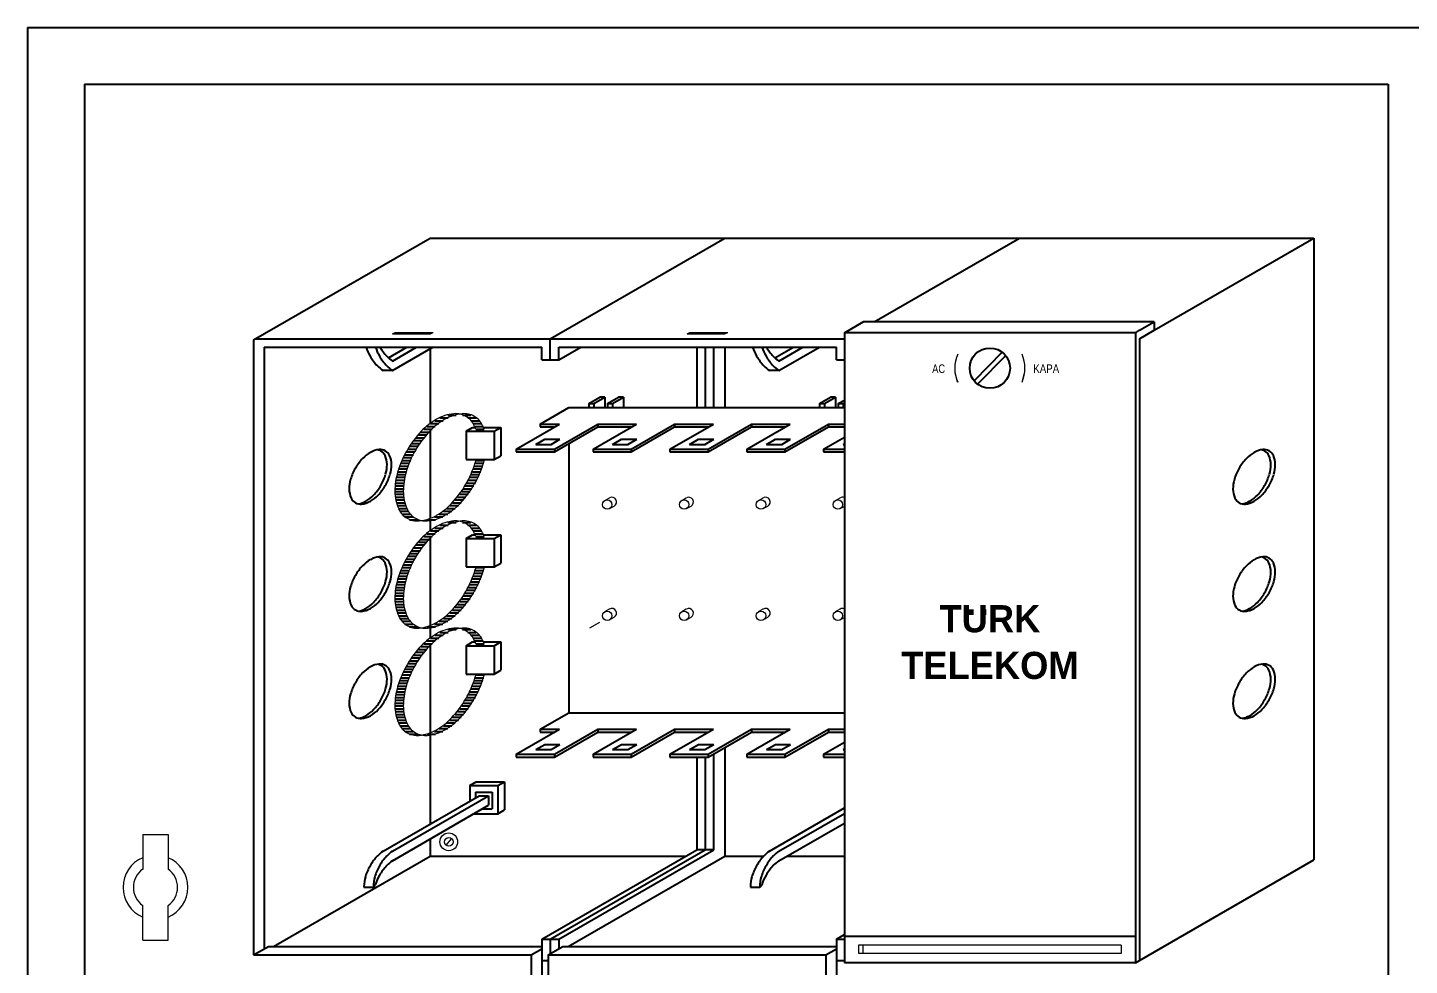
# Model space of a CAD drawing. Header units: millimetres. Extents: x -1335 to 33749, y 2338 to 5277.
# Drawn here: x 30477.8 to 30666.5, y 4794.1 to 4922.2 of the extents above; entities that cross this region are included whole.
import ezdxf
from ezdxf.enums import TextEntityAlignment as Align

# ---------------------------------------------------------------- set-up
doc = ezdxf.new("R2010")
doc.units = ezdxf.units.MM
doc.layers.add('02', color=1, linetype='Continuous', lineweight=20)
doc.layers.add('03', color=141, linetype='Continuous')
doc.layers.add('04', color=11, linetype='Continuous')
doc.styles.add('B', font='BOLD.shx')
doc.styles.add('E', font='comic.ttf', dxfattribs={"width": 0.85})
doc.styles.add('T', font='arial.ttf')

msp = doc.modelspace()

# ---------------------------------------------------------------- linework, layer by layer
at = {"color": 0}
for p, q in [((30534.09, 4868.86), (30535.24, 4868.86)), ((30535.18, 4869.24), (30536.33, 4869.24)), ((30537.19, 4869.24), (30538.34, 4869.24)), ((30537.92, 4868.86), (30539.07, 4868.86)), ((30531.51, 4866.93), (30532.66, 4866.93)), ((30531.89, 4867.31), (30533.04, 4867.31)), ((30532.32, 4867.7), (30533.47, 4867.7)), ((30532.81, 4868.09), (30533.96, 4868.09)), ((30533.39, 4868.47), (30534.53, 4868.47)), ((30538.35, 4868.47), (30539.5, 4868.47)), ((30538.64, 4868.09), (30539.78, 4868.09)), ((30538.84, 4867.7), (30539.98, 4867.7)), ((30538.99, 4867.31), (30540.14, 4867.31)), ((30530, 4865), (30531.15, 4865)), ((30530.26, 4865.38), (30531.41, 4865.38)), ((30530.54, 4865.77), (30531.69, 4865.77)), ((30530.84, 4866.15), (30531.99, 4866.15)), ((30531.16, 4866.54), (30532.31, 4866.54)), ((30528.96, 4863.06), (30530.11, 4863.06)), ((30529.13, 4863.45), (30530.28, 4863.45)), ((30529.33, 4863.84), (30530.48, 4863.84)), ((30529.54, 4864.22), (30530.68, 4864.22)), ((30529.76, 4864.61), (30530.91, 4864.61)), ((30539.04, 4863.06), (30540.19, 4863.06)), ((30528.27, 4861.13), (30529.42, 4861.13)), ((30528.38, 4861.52), (30529.53, 4861.52)), ((30528.51, 4861.91), (30529.65, 4861.91)), ((30528.64, 4862.29), (30529.79, 4862.29)), ((30528.79, 4862.68), (30529.94, 4862.68)), ((30538.36, 4861.13), (30539.51, 4861.13)), ((30538.53, 4861.52), (30539.67, 4861.52)), ((30538.67, 4861.91), (30539.82, 4861.91)), ((30538.81, 4862.29), (30539.96, 4862.29)), ((30538.93, 4862.68), (30540.08, 4862.68)), ((30528, 4859.59), (30529.15, 4859.59)), ((30528.04, 4859.97), (30529.19, 4859.97)), ((30528.1, 4860.36), (30529.25, 4860.36)), ((30528.18, 4860.75), (30529.32, 4860.75)), ((30537.57, 4859.59), (30538.72, 4859.59)), ((30537.79, 4859.97), (30538.94, 4859.97)), ((30538, 4860.36), (30539.15, 4860.36)), ((30538.19, 4860.75), (30539.34, 4860.75)), ((30527.96, 4858.82), (30529.11, 4858.82)), ((30527.97, 4859.2), (30529.12, 4859.2)), ((30527.98, 4858.43), (30529.12, 4858.43)), ((30528.01, 4858.04), (30529.16, 4858.04)), ((30528.07, 4857.66), (30529.22, 4857.66)), ((30536.19, 4857.66), (30537.33, 4857.66)), ((30536.5, 4858.04), (30537.65, 4858.04)), ((30536.8, 4858.43), (30537.95, 4858.43)), ((30537.08, 4858.82), (30538.23, 4858.82)), ((30537.33, 4859.2), (30538.48, 4859.2)), ((30528.16, 4857.27), (30529.31, 4857.27)), ((30528.28, 4856.88), (30529.43, 4856.88)), ((30528.43, 4856.5), (30529.58, 4856.5)), ((30528.62, 4856.11), (30529.77, 4856.11)), ((30528.89, 4855.73), (30530.04, 4855.73)), ((30534.01, 4855.73), (30535.16, 4855.73)), ((30534.57, 4856.11), (30535.71, 4856.11)), ((30535.05, 4856.5), (30536.19, 4856.5)), ((30535.47, 4856.88), (30536.62, 4856.88)), ((30535.84, 4857.27), (30536.99, 4857.27)), ((30529.29, 4855.34), (30530.44, 4855.34)), ((30529.94, 4854.95), (30531.09, 4854.95)), ((30532.35, 4854.95), (30533.5, 4854.95)), ((30533.34, 4855.34), (30534.49, 4855.34)), ((30533.39, 4853.82), (30534.53, 4853.82)), ((30534.09, 4854.21), (30535.24, 4854.21)), ((30535.18, 4854.6), (30536.33, 4854.6)), ((30537.19, 4854.6), (30538.34, 4854.6)), ((30537.92, 4854.21), (30539.07, 4854.21)), ((30538.35, 4853.82), (30539.5, 4853.82)), ((30531.16, 4851.89), (30532.31, 4851.89)), ((30531.51, 4852.28), (30532.66, 4852.28)), ((30531.89, 4852.67), (30533.04, 4852.67)), ((30532.32, 4853.05), (30533.47, 4853.05)), ((30532.81, 4853.44), (30533.96, 4853.44)), ((30538.64, 4853.44), (30539.78, 4853.44)), ((30538.84, 4853.05), (30539.98, 4853.05)), ((30538.99, 4852.67), (30540.14, 4852.67)), ((30529.76, 4849.96), (30530.91, 4849.96)), ((30530, 4850.35), (30531.15, 4850.35)), ((30530.26, 4850.73), (30531.41, 4850.73)), ((30530.54, 4851.12), (30531.69, 4851.12)), ((30530.84, 4851.51), (30531.99, 4851.51)), ((30528.79, 4848.03), (30529.94, 4848.03)), ((30528.96, 4848.42), (30530.11, 4848.42)), ((30529.13, 4848.8), (30530.28, 4848.8)), ((30529.33, 4849.19), (30530.48, 4849.19)), ((30529.54, 4849.58), (30530.68, 4849.58)), ((30538.93, 4848.03), (30540.08, 4848.03)), ((30539.04, 4848.42), (30540.19, 4848.42)), ((30528.18, 4846.1), (30529.32, 4846.1)), ((30528.27, 4846.49), (30529.42, 4846.49)), ((30528.38, 4846.87), (30529.53, 4846.87)), ((30528.51, 4847.26), (30529.65, 4847.26)), ((30528.64, 4847.64), (30529.79, 4847.64)), ((30538.19, 4846.1), (30539.34, 4846.1)), ((30538.36, 4846.49), (30539.51, 4846.49)), ((30538.53, 4846.87), (30539.67, 4846.87)), ((30538.67, 4847.26), (30539.82, 4847.26)), ((30538.81, 4847.64), (30539.96, 4847.64)), ((30527.96, 4844.17), (30529.11, 4844.17)), ((30527.97, 4844.55), (30529.12, 4844.55)), ((30528, 4844.94), (30529.15, 4844.94)), ((30528.04, 4845.33), (30529.19, 4845.33)), ((30528.1, 4845.71), (30529.25, 4845.71)), ((30537.08, 4844.17), (30538.23, 4844.17)), ((30537.33, 4844.55), (30538.48, 4844.55)), ((30537.57, 4844.94), (30538.72, 4844.94)), ((30537.79, 4845.33), (30538.94, 4845.33)), ((30538, 4845.71), (30539.15, 4845.71)), ((30527.98, 4843.78), (30529.12, 4843.78)), ((30528.01, 4843.4), (30529.16, 4843.4)), ((30528.07, 4843.01), (30529.22, 4843.01)), ((30528.16, 4842.62), (30529.31, 4842.62)), ((30528.28, 4842.24), (30529.43, 4842.24)), ((30535.47, 4842.24), (30536.62, 4842.24)), ((30535.84, 4842.62), (30536.99, 4842.62)), ((30536.19, 4843.01), (30537.33, 4843.01)), ((30536.5, 4843.4), (30537.65, 4843.4)), ((30536.8, 4843.78), (30537.95, 4843.78)), ((30528.43, 4841.85), (30529.58, 4841.85)), ((30528.62, 4841.46), (30529.77, 4841.46)), ((30528.89, 4841.08), (30530.04, 4841.08)), ((30529.29, 4840.69), (30530.44, 4840.69)), ((30533.34, 4840.69), (30534.49, 4840.69)), ((30534.01, 4841.08), (30535.16, 4841.08)), ((30534.57, 4841.46), (30535.71, 4841.46)), ((30535.05, 4841.85), (30536.19, 4841.85)), ((30529.94, 4840.31), (30531.09, 4840.31)), ((30532.35, 4840.31), (30533.5, 4840.31)), ((30532.81, 4838.79), (30533.96, 4838.79)), ((30533.39, 4839.18), (30534.53, 4839.18)), ((30534.09, 4839.56), (30535.24, 4839.56)), ((30535.18, 4839.95), (30536.33, 4839.95)), ((30537.19, 4839.95), (30538.34, 4839.95)), ((30537.92, 4839.56), (30539.07, 4839.56)), ((30538.35, 4839.18), (30539.5, 4839.18)), ((30538.64, 4838.79), (30539.78, 4838.79)), ((30530.84, 4836.86), (30531.99, 4836.86)), ((30531.16, 4837.25), (30532.31, 4837.25)), ((30531.51, 4837.63), (30532.66, 4837.63)), ((30531.89, 4838.02), (30533.04, 4838.02)), ((30532.32, 4838.4), (30533.47, 4838.4)), ((30538.84, 4838.4), (30539.98, 4838.4)), ((30538.99, 4838.02), (30540.14, 4838.02)), ((30529.54, 4834.93), (30530.68, 4834.93)), ((30529.76, 4835.31), (30530.91, 4835.31)), ((30530, 4835.7), (30531.15, 4835.7)), ((30530.26, 4836.09), (30531.41, 4836.09)), ((30530.54, 4836.47), (30531.69, 4836.47)), ((30528.64, 4833), (30529.79, 4833)), ((30528.79, 4833.38), (30529.94, 4833.38)), ((30528.96, 4833.77), (30530.11, 4833.77)), ((30529.13, 4834.16), (30530.28, 4834.16)), ((30529.33, 4834.54), (30530.48, 4834.54)), ((30538.81, 4833), (30539.96, 4833)), ((30538.93, 4833.38), (30540.08, 4833.38)), ((30539.04, 4833.77), (30540.19, 4833.77)), ((30528.1, 4831.07), (30529.25, 4831.07)), ((30528.18, 4831.45), (30529.32, 4831.45)), ((30528.27, 4831.84), (30529.42, 4831.84)), ((30528.38, 4832.22), (30529.53, 4832.22)), ((30528.51, 4832.61), (30529.65, 4832.61)), ((30538, 4831.07), (30539.15, 4831.07)), ((30538.19, 4831.45), (30539.34, 4831.45)), ((30538.36, 4831.84), (30539.51, 4831.84)), ((30538.53, 4832.22), (30539.67, 4832.22)), ((30538.67, 4832.61), (30539.82, 4832.61)), ((30527.96, 4829.52), (30529.11, 4829.52)), ((30527.97, 4829.91), (30529.12, 4829.91)), ((30527.98, 4829.13), (30529.12, 4829.13)), ((30528, 4830.29), (30529.15, 4830.29)), ((30528.04, 4830.68), (30529.19, 4830.68)), ((30536.8, 4829.13), (30537.95, 4829.13)), ((30537.08, 4829.52), (30538.23, 4829.52)), ((30537.33, 4829.91), (30538.48, 4829.91)), ((30537.57, 4830.29), (30538.72, 4830.29)), ((30537.79, 4830.68), (30538.94, 4830.68)), ((30528.01, 4828.75), (30529.16, 4828.75)), ((30528.07, 4828.36), (30529.22, 4828.36)), ((30528.16, 4827.98), (30529.31, 4827.98)), ((30528.28, 4827.59), (30529.43, 4827.59)), ((30528.43, 4827.2), (30529.58, 4827.2)), ((30535.05, 4827.2), (30536.19, 4827.2)), ((30535.47, 4827.59), (30536.62, 4827.59)), ((30535.84, 4827.98), (30536.99, 4827.98)), ((30536.19, 4828.36), (30537.33, 4828.36)), ((30536.5, 4828.75), (30537.65, 4828.75)), ((30528.62, 4826.82), (30529.77, 4826.82)), ((30528.89, 4826.43), (30530.04, 4826.43)), ((30529.29, 4826.04), (30530.44, 4826.04)), ((30529.94, 4825.66), (30531.09, 4825.66)), ((30532.35, 4825.66), (30533.5, 4825.66)), ((30533.34, 4826.04), (30534.49, 4826.04)), ((30534.01, 4826.43), (30535.16, 4826.43)), ((30534.57, 4826.82), (30535.71, 4826.82))]:
    msp.add_line(p, q, dxfattribs=at)
at = {"layer": '02', "color": 2}
for p, q in [((30527.61, 4880.33), (30527.99, 4880.55)), ((30527.61, 4880.33), (30532.8, 4880.33)), ((30527.99, 4880.55), (30533.18, 4880.55)), ((30532.8, 4880.33), (30533.18, 4880.55)), ((30567.85, 4880.33), (30568.23, 4880.55)), ((30567.85, 4880.33), (30573.03, 4880.33)), ((30568.23, 4880.55), (30573.41, 4880.55)), ((30573.03, 4880.33), (30573.41, 4880.55)), ((30604.81, 4873.76), (30604.46, 4875.04)), ((30613.61, 4873.76), (30613.96, 4875.04)), ((30538.99, 4867.31), (30540.14, 4867.31)), ((30556.63, 4857.59), (30557.25, 4857.96)), ((30567.12, 4857.59), (30567.75, 4857.96)), ((30577.62, 4857.59), (30578.25, 4857.96)), ((30588.12, 4857.59), (30588.75, 4857.96)), ((30557.27, 4856.47), (30557.9, 4856.83)), ((30567.77, 4856.47), (30568.4, 4856.83)), ((30578.27, 4856.47), (30578.9, 4856.83)), ((30588.77, 4856.47), (30589.4, 4856.83)), ((30538.99, 4852.67), (30540.14, 4852.67)), ((30556.63, 4842.4), (30557.25, 4842.77)), ((30567.12, 4842.4), (30567.75, 4842.77)), ((30577.62, 4842.4), (30578.25, 4842.77)), ((30588.12, 4842.4), (30588.75, 4842.77)), ((30554.57, 4840.21), (30555.94, 4840.95)), ((30557.27, 4841.28), (30557.9, 4841.64)), ((30567.77, 4841.28), (30568.4, 4841.64)), ((30578.27, 4841.28), (30578.9, 4841.64)), ((30588.77, 4841.28), (30589.4, 4841.64)), ((30535.69, 4811.4), (30534.92, 4810.52)), ((30591.29, 4796.86), (30591.29, 4795.69)), ((30627.13, 4796.86), (30591.29, 4796.86)), ((30627.13, 4795.69), (30591.29, 4795.69)), ((30591.85, 4796.86), (30591.85, 4795.69)), ((30627.13, 4796.86), (30627.13, 4795.69))]:
    msp.add_line(p, q, dxfattribs=at)
at = {"layer": '02'}
msp.add_line((30538.99, 4838.02), (30540.14, 4838.02), dxfattribs=at)
at = {"layer": '02', "color": 7}
for p, q in [((30493.51, 4811.97), (30493.51, 4807.2)), ((30493.51, 4811.97), (30496.99, 4811.97)), ((30496.99, 4811.97), (30496.99, 4807.2)), ((30493.51, 4797.52), (30493.51, 4802.28)), ((30496.99, 4797.52), (30496.99, 4802.28)), ((30493.51, 4797.52), (30496.99, 4797.52))]:
    msp.add_line(p, q, dxfattribs=at)
at = {"layer": '02', "color": 2}
for centre, radius in [((30556.95, 4857.03), 0.649), ((30567.45, 4857.03), 0.649), ((30577.95, 4857.03), 0.649), ((30588.45, 4857.03), 0.649), ((30556.95, 4841.84), 0.649), ((30567.45, 4841.84), 0.649), ((30577.95, 4841.84), 0.649), ((30588.45, 4841.84), 0.649), ((30535.31, 4810.96), 1.21), ((30535.31, 4810.96), 0.585)]:
    msp.add_circle(centre, radius, dxfattribs=at)
for centre, radius, start, end in [((30609.21, 4875.66), 4.79, 156.5898, 203.4102), ((30609.21, 4875.66), 4.79, 336.5898, 23.4102), ((30538.22, 4860.73), 9.18, 120, 136.5505), ((30539.37, 4860.73), 9.18, 120, 136.5505), ((30536.56, 4863.6), 5.86, 95.6571, 120), ((30537.71, 4863.6), 5.86, 95.6571, 120), ((30536.26, 4866.67), 2.78, 60, 95.6571), ((30537.4, 4866.67), 2.78, 60, 95.6571), ((30536.26, 4866.67), 2.78, 24.3429, 60), ((30537.4, 4866.67), 2.78, 24.3429, 60), ((30541.62, 4857.5), 13.87, 136.5505, 150), ((30542.77, 4857.5), 13.87, 136.5505, 150), ((30533.45, 4865.4), 5.86, 19.0537, 24.3429), ((30534.6, 4865.4), 5.86, 19.0537, 24.3429), ((30541.62, 4857.5), 13.87, 150, 163.4495), ((30542.77, 4857.5), 13.87, 150, 163.4495), ((30530.13, 4865.4), 9.18, 343.4495, 345.981), ((30531.28, 4865.4), 9.18, 343.4495, 345.981), ((30537.13, 4858.84), 9.18, 163.4495, 180), ((30538.28, 4858.84), 9.18, 163.4495, 180), ((30525.63, 4866.73), 13.87, 330, 343.4495), ((30526.78, 4866.73), 13.87, 330, 343.4495), ((30525.63, 4866.73), 13.87, 316.5505, 330), ((30526.78, 4866.73), 13.87, 316.5505, 330), ((30533.81, 4858.84), 5.86, 180, 204.3429), ((30534.96, 4858.84), 5.86, 180, 204.3429), ((30557.58, 4857.39), 0.649, 300, 120), ((30568.08, 4857.39), 0.649, 300, 120), ((30578.57, 4857.39), 0.649, 300, 120), ((30589.07, 4857.39), 0.649, 65.9715, 120), ((30531, 4857.57), 2.78, 204.3429, 240), ((30532.15, 4857.57), 2.78, 204.3429, 240), ((30530.7, 4860.63), 5.86, 275.6571, 300), ((30531.85, 4860.63), 5.86, 275.6571, 300), ((30529.04, 4863.51), 9.18, 300, 316.5505), ((30530.19, 4863.51), 9.18, 300, 316.5505), ((30531, 4857.57), 2.78, 240, 275.6571), ((30532.15, 4857.57), 2.78, 240, 275.6571), ((30538.22, 4846.08), 9.18, 120, 136.5505), ((30539.37, 4846.08), 9.18, 120, 136.5505), ((30536.56, 4848.95), 5.86, 95.6571, 120), ((30537.71, 4848.95), 5.86, 95.6571, 120), ((30536.26, 4852.02), 2.78, 60, 95.6571), ((30537.4, 4852.02), 2.78, 60, 95.6571), ((30536.26, 4852.02), 2.78, 24.3429, 60), ((30537.4, 4852.02), 2.78, 24.3429, 60), ((30541.62, 4842.85), 13.87, 136.5505, 150), ((30542.77, 4842.85), 13.87, 136.5505, 150), ((30533.45, 4850.75), 5.86, 19.0537, 24.3429), ((30534.6, 4850.75), 5.86, 19.0537, 24.3429), ((30541.62, 4842.85), 13.87, 150, 163.4495), ((30542.77, 4842.85), 13.87, 150, 163.4495), ((30525.63, 4852.09), 13.87, 330, 343.4495), ((30526.78, 4852.09), 13.87, 330, 343.4495), ((30530.13, 4850.75), 9.18, 343.4495, 345.981), ((30531.28, 4850.75), 9.18, 343.4495, 345.981), ((30537.13, 4844.19), 9.18, 163.4495, 180), ((30538.28, 4844.19), 9.18, 163.4495, 180), ((30533.81, 4844.19), 5.86, 180, 204.3429), ((30534.96, 4844.19), 5.86, 180, 204.3429), ((30525.63, 4852.09), 13.87, 316.5505, 330), ((30526.78, 4852.09), 13.87, 316.5505, 330), ((30529.04, 4848.86), 9.18, 300, 316.5505), ((30530.19, 4848.86), 9.18, 300, 316.5505), ((30557.58, 4842.2), 0.649, 300, 120), ((30568.08, 4842.2), 0.649, 300, 120), ((30578.57, 4842.2), 0.649, 300, 120), ((30589.07, 4842.2), 0.649, 65.9715, 120), ((30531, 4842.92), 2.78, 204.3429, 240), ((30531, 4842.92), 2.78, 240, 275.6571), ((30532.15, 4842.92), 2.78, 204.3429, 240), ((30532.15, 4842.92), 2.78, 240, 275.6571), ((30530.7, 4845.99), 5.86, 275.6571, 300), ((30531.85, 4845.99), 5.86, 275.6571, 300), ((30538.22, 4831.43), 9.18, 120, 136.5505), ((30539.37, 4831.43), 9.18, 120, 136.5505), ((30536.56, 4834.31), 5.86, 95.6571, 120), ((30537.71, 4834.31), 5.86, 95.6571, 120), ((30536.26, 4837.37), 2.78, 60, 95.6571), ((30537.4, 4837.37), 2.78, 60, 95.6571), ((30536.26, 4837.37), 2.78, 24.3429, 60), ((30537.4, 4837.37), 2.78, 24.3429, 60), ((30533.45, 4836.1), 5.86, 19.0537, 24.3429), ((30534.6, 4836.1), 5.86, 19.0537, 24.3429), ((30541.62, 4828.21), 13.87, 136.5505, 150), ((30542.77, 4828.21), 13.87, 136.5505, 150), ((30541.62, 4828.21), 13.87, 150, 163.4495), ((30542.77, 4828.21), 13.87, 150, 163.4495), ((30525.63, 4837.44), 13.87, 330, 343.4495), ((30526.78, 4837.44), 13.87, 330, 343.4495), ((30530.13, 4836.1), 9.18, 343.4495, 345.981), ((30531.28, 4836.1), 9.18, 343.4495, 345.981), ((30537.13, 4829.54), 9.18, 163.4495, 180), ((30538.28, 4829.54), 9.18, 163.4495, 180), ((30533.81, 4829.54), 5.86, 180, 204.3429), ((30534.96, 4829.54), 5.86, 180, 204.3429), ((30525.63, 4837.44), 13.87, 316.5505, 330), ((30526.78, 4837.44), 13.87, 316.5505, 330), ((30529.04, 4834.21), 9.18, 300, 316.5505), ((30530.19, 4834.21), 9.18, 300, 316.5505), ((30531, 4828.27), 2.78, 204.3429, 240), ((30531, 4828.27), 2.78, 240, 275.6571), ((30532.15, 4828.27), 2.78, 204.3429, 240), ((30532.15, 4828.27), 2.78, 240, 275.6571), ((30530.7, 4831.34), 5.86, 275.6571, 300), ((30531.85, 4831.34), 5.86, 275.6571, 300)]:
    msp.add_arc(centre, radius, start, end, dxfattribs=at)
at = {"layer": '02', "color": 7}
for radius, start, end in [(4.41, 113.2489, 246.7511), (4.41, 293.2489, 66.7511), (3.02, 125.2512, 234.7488), (3.02, 305.2512, 54.7488)]:
    msp.add_arc((30495.25, 4804.74), radius, start, end, dxfattribs=at)
at = {"layer": '03'}
for p, q in [((30485.54, 4914.44), (30663.6, 4914.44)), ((30485.54, 4914.44), (30485.54, 4695.48)), ((30663.6, 4914.44), (30663.6, 4695.48)), ((30527.07, 4877.06), (30529.59, 4878.52)), ((30527.61, 4876.63), (30530.88, 4878.52)), ((30527.61, 4875.33), (30533.14, 4878.52)), ((30579.86, 4877.06), (30582.38, 4878.52)), ((30580.4, 4875.33), (30585.92, 4878.52)), ((30580.4, 4876.63), (30583.66, 4878.52)), ((30610.89, 4877.85), (30607.05, 4873.95)), ((30611.37, 4877.37), (30607.54, 4873.47)), ((30527.61, 4875.33), (30526.33, 4875.33)), ((30580.4, 4875.33), (30579.12, 4875.33)), ((30554.45, 4870.82), (30555.95, 4871.69)), ((30554.45, 4870.82), (30554.45, 4870.28)), ((30554.45, 4870.82), (30555.12, 4870.82)), ((30555.12, 4870.82), (30556.62, 4871.69)), ((30555.12, 4870.82), (30555.12, 4870.28)), ((30556.62, 4871.69), (30555.95, 4871.69)), ((30556.62, 4871.69), (30556.62, 4870.28)), ((30557, 4870.82), (30558.5, 4871.69)), ((30557, 4870.82), (30557.67, 4870.82)), ((30557, 4870.82), (30557, 4870.28)), ((30557.67, 4870.82), (30559.17, 4871.69)), ((30557.67, 4870.82), (30557.67, 4870.28)), ((30559.17, 4871.69), (30558.5, 4871.69)), ((30559.17, 4871.69), (30559.17, 4870.28)), ((30585.94, 4870.82), (30587.45, 4871.69)), ((30585.94, 4870.82), (30586.61, 4870.82)), ((30585.94, 4870.82), (30585.94, 4870.28)), ((30586.61, 4870.82), (30588.12, 4871.69)), ((30586.61, 4870.82), (30586.61, 4870.28)), ((30588.12, 4871.69), (30587.45, 4871.69)), ((30588.12, 4871.69), (30588.12, 4870.28)), ((30588.49, 4870.82), (30589.34, 4871.3)), ((30588.49, 4870.82), (30589.16, 4870.82)), ((30588.49, 4870.82), (30588.49, 4870.28)), ((30589.16, 4870.82), (30589.34, 4870.92)), ((30589.16, 4870.82), (30589.16, 4870.28)), ((30547.81, 4868.03), (30551.7, 4870.28)), ((30551.7, 4870.28), (30589.34, 4870.28)), ((30537.67, 4867.04), (30538.56, 4867.55)), ((30537.67, 4867.04), (30541.53, 4867.04)), ((30537.67, 4867.04), (30537.67, 4863.17)), ((30538.56, 4867.55), (30538.9, 4867.55)), ((30540.05, 4867.55), (30542.43, 4867.55)), ((30541.53, 4867.04), (30542.43, 4867.55)), ((30541.53, 4867.04), (30541.53, 4863.17)), ((30542.43, 4867.55), (30542.43, 4863.69)), ((30544.52, 4864.6), (30550.45, 4868.03)), ((30547.81, 4868.03), (30550.45, 4868.03)), ((30547.81, 4868.03), (30547.81, 4867.64)), ((30547.81, 4867.64), (30549.78, 4867.64)), ((30549.73, 4864.6), (30555.66, 4868.03)), ((30549.73, 4864.22), (30555.66, 4867.64)), ((30555.02, 4864.6), (30560.95, 4868.03)), ((30555.66, 4868.03), (30555.66, 4867.64)), ((30555.66, 4868.03), (30558.31, 4868.03)), ((30555.66, 4867.64), (30558.31, 4867.64)), ((30558.31, 4868.03), (30560.95, 4868.03)), ((30558.31, 4867.64), (30560.28, 4867.64)), ((30560.23, 4864.6), (30566.16, 4868.03)), ((30560.23, 4864.22), (30566.16, 4867.64)), ((30565.51, 4864.6), (30571.45, 4868.03)), ((30566.16, 4868.03), (30568.81, 4868.03)), ((30566.16, 4868.03), (30566.16, 4867.64)), ((30566.16, 4867.64), (30568.81, 4867.64)), ((30568.81, 4868.03), (30571.45, 4868.03)), ((30568.81, 4867.64), (30570.78, 4867.64)), ((30570.73, 4864.6), (30576.66, 4868.03)), ((30570.73, 4864.22), (30576.66, 4867.64)), ((30576.01, 4864.6), (30581.95, 4868.03)), ((30576.66, 4868.03), (30579.3, 4868.03)), ((30576.66, 4868.03), (30576.66, 4867.64)), ((30576.66, 4867.64), (30579.3, 4867.64)), ((30579.3, 4868.03), (30581.95, 4868.03)), ((30579.3, 4867.64), (30581.28, 4867.64)), ((30581.22, 4864.6), (30587.16, 4868.03)), ((30581.22, 4864.22), (30587.16, 4867.64)), ((30587.16, 4868.03), (30589.34, 4868.03)), ((30587.16, 4868.03), (30587.16, 4867.64)), ((30587.16, 4867.64), (30589.34, 4867.64)), ((30547.19, 4865.25), (30548.41, 4865.95)), ((30547.19, 4865.25), (30549.28, 4865.25)), ((30548.41, 4865.95), (30550.5, 4865.95)), ((30549.28, 4865.25), (30550.5, 4865.95)), ((30551.7, 4865.36), (30551.7, 4828.6)), ((30557.69, 4865.25), (30558.91, 4865.95)), ((30557.69, 4865.25), (30559.78, 4865.25)), ((30558.91, 4865.95), (30561, 4865.95)), ((30559.78, 4865.25), (30561, 4865.95)), ((30568.19, 4865.25), (30569.41, 4865.95)), ((30568.19, 4865.25), (30570.28, 4865.25)), ((30569.41, 4865.95), (30571.5, 4865.95)), ((30570.28, 4865.25), (30571.5, 4865.95)), ((30578.69, 4865.25), (30579.91, 4865.95)), ((30578.69, 4865.25), (30580.78, 4865.25)), ((30579.91, 4865.95), (30582, 4865.95)), ((30580.78, 4865.25), (30582, 4865.95)), ((30586.51, 4864.6), (30589.34, 4866.23)), ((30589.19, 4865.25), (30589.34, 4865.33)), ((30589.19, 4865.25), (30589.34, 4865.25)), ((30537.67, 4863.17), (30541.53, 4863.17)), ((30541.53, 4863.17), (30542.43, 4863.69)), ((30544.52, 4864.6), (30549.73, 4864.6)), ((30544.52, 4864.6), (30544.52, 4864.22)), ((30544.52, 4864.22), (30549.73, 4864.22)), ((30549.73, 4864.6), (30549.73, 4864.22)), ((30555.02, 4864.6), (30560.23, 4864.6)), ((30555.02, 4864.6), (30555.02, 4864.22)), ((30555.02, 4864.22), (30560.23, 4864.22)), ((30560.23, 4864.6), (30560.23, 4864.22)), ((30565.51, 4864.6), (30570.73, 4864.6)), ((30565.51, 4864.6), (30565.51, 4864.22)), ((30565.51, 4864.22), (30570.73, 4864.22)), ((30570.73, 4864.6), (30570.73, 4864.22)), ((30576.01, 4864.6), (30581.22, 4864.6)), ((30576.01, 4864.6), (30576.01, 4864.22)), ((30576.01, 4864.22), (30581.22, 4864.22)), ((30581.22, 4864.6), (30581.22, 4864.22)), ((30586.51, 4864.6), (30589.34, 4864.6)), ((30586.51, 4864.6), (30586.51, 4864.22)), ((30586.51, 4864.22), (30589.34, 4864.22)), ((30537.67, 4852.39), (30538.56, 4852.91)), ((30537.67, 4852.39), (30541.53, 4852.39)), ((30537.67, 4852.39), (30537.67, 4848.53)), ((30538.56, 4852.91), (30538.9, 4852.91)), ((30540.05, 4852.91), (30542.43, 4852.91)), ((30541.53, 4852.39), (30542.43, 4852.91)), ((30541.53, 4852.39), (30541.53, 4848.53)), ((30542.43, 4852.91), (30542.43, 4849.04)), ((30537.67, 4848.53), (30541.53, 4848.53)), ((30541.53, 4848.53), (30542.43, 4849.04)), ((30537.67, 4837.74), (30538.56, 4838.26)), ((30537.67, 4837.74), (30537.67, 4833.88)), ((30537.67, 4837.74), (30541.53, 4837.74)), ((30538.56, 4838.26), (30538.9, 4838.26)), ((30540.05, 4838.26), (30542.43, 4838.26)), ((30541.53, 4837.74), (30542.43, 4838.26)), ((30541.53, 4837.74), (30541.53, 4833.88)), ((30542.43, 4838.26), (30542.43, 4834.4)), ((30537.67, 4833.88), (30541.53, 4833.88)), ((30541.53, 4833.88), (30542.43, 4834.4)), ((30547.81, 4826.35), (30551.7, 4828.6)), ((30551.7, 4828.6), (30589.34, 4828.6)), ((30551.7, 4828.6), (30589.34, 4828.6)), ((30544.52, 4822.92), (30550.45, 4826.35)), ((30547.81, 4826.35), (30550.45, 4826.35)), ((30547.81, 4826.35), (30547.81, 4825.96)), ((30547.81, 4825.96), (30549.78, 4825.96)), ((30549.73, 4822.92), (30555.66, 4826.35)), ((30549.73, 4822.54), (30555.66, 4825.96)), ((30555.02, 4822.92), (30560.95, 4826.35)), ((30555.66, 4826.35), (30558.31, 4826.35)), ((30555.66, 4826.35), (30555.66, 4825.96)), ((30555.66, 4825.96), (30558.31, 4825.96)), ((30558.31, 4826.35), (30560.95, 4826.35)), ((30558.31, 4825.96), (30560.28, 4825.96)), ((30560.23, 4822.92), (30566.16, 4826.35)), ((30560.23, 4822.54), (30566.16, 4825.96)), ((30565.51, 4822.92), (30571.45, 4826.35)), ((30566.16, 4826.35), (30568.81, 4826.35)), ((30566.16, 4826.35), (30566.16, 4825.96)), ((30566.16, 4825.96), (30568.81, 4825.96)), ((30568.81, 4826.35), (30571.45, 4826.35)), ((30568.81, 4825.96), (30570.78, 4825.96)), ((30570.73, 4822.92), (30576.66, 4826.35)), ((30570.73, 4822.54), (30576.66, 4825.96)), ((30576.01, 4822.92), (30581.95, 4826.35)), ((30576.66, 4826.35), (30576.66, 4825.96)), ((30576.66, 4826.35), (30579.3, 4826.35)), ((30576.66, 4825.96), (30579.3, 4825.96)), ((30579.3, 4826.35), (30581.95, 4826.35)), ((30579.3, 4825.96), (30581.28, 4825.96)), ((30581.22, 4822.92), (30587.16, 4826.35)), ((30581.22, 4822.54), (30587.16, 4825.96)), ((30587.16, 4826.35), (30589.34, 4826.35)), ((30587.16, 4826.35), (30587.16, 4825.96)), ((30587.16, 4825.96), (30589.34, 4825.96)), ((30547.19, 4823.57), (30548.41, 4824.27)), ((30547.19, 4823.57), (30549.28, 4823.57)), ((30548.41, 4824.27), (30550.5, 4824.27)), ((30549.28, 4823.57), (30550.5, 4824.27)), ((30557.69, 4823.57), (30558.91, 4824.27)), ((30557.69, 4823.57), (30559.78, 4823.57)), ((30558.91, 4824.27), (30561, 4824.27)), ((30559.78, 4823.57), (30561, 4824.27)), ((30568.19, 4823.57), (30569.41, 4824.27)), ((30568.19, 4823.57), (30570.28, 4823.57)), ((30569.41, 4824.27), (30571.5, 4824.27)), ((30570.28, 4823.57), (30571.5, 4824.27)), ((30578.69, 4823.57), (30579.91, 4824.27)), ((30578.69, 4823.57), (30580.78, 4823.57)), ((30579.91, 4824.27), (30582, 4824.27)), ((30580.78, 4823.57), (30582, 4824.27)), ((30586.51, 4822.92), (30589.34, 4824.55)), ((30589.19, 4823.57), (30589.34, 4823.65)), ((30589.19, 4823.57), (30589.34, 4823.57)), ((30544.52, 4822.92), (30549.73, 4822.92)), ((30544.52, 4822.92), (30544.52, 4822.54)), ((30544.52, 4822.54), (30549.73, 4822.54)), ((30549.73, 4822.92), (30549.73, 4822.54)), ((30555.02, 4822.92), (30560.23, 4822.92)), ((30555.02, 4822.92), (30555.02, 4822.54)), ((30555.02, 4822.54), (30560.23, 4822.54)), ((30560.23, 4822.92), (30560.23, 4822.54)), ((30565.51, 4822.92), (30570.73, 4822.92)), ((30565.51, 4822.92), (30565.51, 4822.54)), ((30565.51, 4822.54), (30570.73, 4822.54)), ((30570.73, 4822.92), (30570.73, 4822.54)), ((30576.01, 4822.92), (30576.01, 4822.54)), ((30576.01, 4822.92), (30581.22, 4822.92)), ((30576.01, 4822.54), (30581.22, 4822.54)), ((30581.22, 4822.92), (30581.22, 4822.54)), ((30586.51, 4822.92), (30589.34, 4822.92)), ((30586.51, 4822.92), (30586.51, 4822.54)), ((30586.51, 4822.54), (30589.34, 4822.54)), ((30538.17, 4818.65), (30539.07, 4819.17)), ((30538.17, 4818.65), (30542.03, 4818.65)), ((30538.17, 4818.65), (30538.17, 4816.51)), ((30538.98, 4817.74), (30538.98, 4816.98)), ((30538.98, 4817.74), (30541.23, 4817.74)), ((30539.07, 4819.17), (30542.93, 4819.17)), ((30541.23, 4817.74), (30541.23, 4815.47)), ((30542.03, 4818.65), (30542.93, 4819.17)), ((30542.03, 4818.65), (30542.03, 4814.79)), ((30542.93, 4819.17), (30542.93, 4815.31)), ((30526.33, 4809.68), (30539.46, 4817.26)), ((30527.61, 4809.68), (30540.74, 4817.26)), ((30527.61, 4808.37), (30540.74, 4815.95)), ((30539.46, 4817.26), (30540.74, 4817.26)), ((30540.74, 4817.26), (30540.74, 4815.95)), ((30538.74, 4814.79), (30542.03, 4814.79)), ((30539.91, 4815.47), (30541.23, 4815.47)), ((30542.03, 4814.79), (30542.93, 4815.31)), ((30579.12, 4809.68), (30589.34, 4815.58)), ((30580.4, 4809.68), (30589.34, 4814.84)), ((30580.4, 4808.37), (30589.34, 4813.53)), ((30523.72, 4804.76), (30525.01, 4804.76)), ((30525.01, 4804.76), (30525.26, 4805.08)), ((30576.51, 4804.76), (30577.79, 4804.76)), ((30577.79, 4804.76), (30578.05, 4805.08))]:
    msp.add_line(p, q, dxfattribs=at)
msp.add_circle((30609.21, 4875.66), 2.75, dxfattribs=at)
for centre, radius, start, end in [((30530.68, 4880.84), 7.06, 199.1937, 210), ((30531.97, 4880.84), 7.06, 199.1937, 210), ((30531.97, 4882.15), 7.06, 210.9319, 223.4495), ((30583.47, 4880.84), 7.06, 199.1937, 210), ((30584.75, 4880.84), 7.06, 199.1937, 210), ((30584.75, 4882.15), 7.06, 210.9319, 223.4495), ((30530.68, 4880.84), 7.06, 210, 223.4495), ((30531.97, 4880.84), 7.06, 210, 223.4495), ((30530.23, 4880.5), 4.67, 223.4495, 235.9093), ((30583.47, 4880.84), 7.06, 210, 223.4495), ((30584.75, 4880.84), 7.06, 210, 223.4495), ((30583.02, 4880.5), 4.67, 223.4495, 235.9093), ((30528.95, 4879.2), 4.67, 223.4495, 235.9093), ((30530.23, 4879.2), 4.67, 223.4495, 235.9093), ((30581.73, 4879.2), 4.67, 223.4495, 235.9093), ((30583.02, 4879.2), 4.67, 223.4495, 235.9093), ((30528.67, 4858.47), 7.06, 136.5505, 150), ((30526.94, 4860.11), 4.67, 120, 136.5505), ((30526.09, 4861.57), 2.98, 95.6571, 120), ((30525.33, 4863.13), 1.41, 60, 78.0919), ((30525.94, 4863.13), 1.41, 60, 95.6571), ((30525.33, 4863.13), 1.41, 24.3429, 60), ((30523.9, 4862.49), 2.98, 0, 24.3429), ((30525.94, 4863.13), 1.41, 24.3429, 60), ((30524.51, 4862.49), 2.98, 0, 24.3429), ((30649.37, 4858.47), 7.06, 136.5505, 150), ((30647.64, 4860.11), 4.67, 120, 136.5505), ((30646.79, 4861.57), 2.98, 95.6571, 120), ((30646.03, 4863.13), 1.41, 60, 78.0919), ((30646.64, 4863.13), 1.41, 60, 95.6571), ((30646.03, 4863.13), 1.41, 24.3429, 60), ((30644.6, 4862.49), 2.98, 360, 24.3429), ((30646.64, 4863.13), 1.41, 24.3429, 60), ((30645.21, 4862.49), 2.98, 360, 24.3429), ((30528.67, 4858.47), 7.06, 150, 163.4495), ((30519.92, 4863.17), 7.06, 330, 343.4495), ((30520.53, 4863.17), 7.06, 330, 343.4495), ((30522.21, 4862.49), 4.67, 343.4495, 360), ((30522.82, 4862.49), 4.67, 343.4495, 360), ((30649.37, 4858.47), 7.06, 150, 163.4495), ((30640.62, 4863.17), 7.06, 330, 343.4495), ((30641.23, 4863.17), 7.06, 330, 343.4495), ((30642.91, 4862.49), 4.67, 343.4495, 360), ((30643.52, 4862.49), 4.67, 343.4495, 360), ((30526.38, 4859.15), 4.67, 163.4495, 180), ((30519.92, 4863.17), 7.06, 316.5505, 330), ((30520.53, 4863.17), 7.06, 316.5505, 330), ((30647.08, 4859.15), 4.67, 163.4495, 180), ((30640.62, 4863.17), 7.06, 316.5505, 330), ((30641.23, 4863.17), 7.06, 316.5505, 330), ((30524.69, 4859.15), 2.98, 180, 204.3429), ((30523.27, 4858.5), 1.41, 204.3429, 240), ((30522.5, 4860.06), 2.98, 279.1649, 300), ((30523.11, 4860.06), 2.98, 275.6571, 300), ((30521.65, 4861.52), 4.67, 300, 316.5505), ((30522.27, 4861.52), 4.67, 300, 316.5505), ((30645.39, 4859.15), 2.98, 180, 204.3429), ((30643.96, 4858.5), 1.41, 204.3429, 240), ((30643.2, 4860.06), 2.98, 279.1649, 300), ((30643.81, 4860.06), 2.98, 275.6571, 300), ((30642.35, 4861.52), 4.67, 300, 316.5505), ((30642.97, 4861.52), 4.67, 300, 316.5505), ((30523.27, 4858.5), 1.41, 240, 275.6571), ((30643.96, 4858.5), 1.41, 240, 275.6571), ((30526.09, 4846.92), 2.98, 95.6571, 120), ((30525.33, 4848.49), 1.41, 60, 78.0919), ((30525.94, 4848.49), 1.41, 60, 95.6571), ((30646.79, 4846.92), 2.98, 95.6571, 120), ((30646.03, 4848.49), 1.41, 60, 78.0919), ((30646.64, 4848.49), 1.41, 60, 95.6571), ((30528.67, 4843.82), 7.06, 136.5505, 150), ((30526.94, 4845.46), 4.67, 120, 136.5505), ((30525.33, 4848.49), 1.41, 24.3429, 60), ((30523.9, 4847.84), 2.98, 0, 24.3429), ((30525.94, 4848.49), 1.41, 24.3429, 60), ((30524.51, 4847.84), 2.98, 0, 24.3429), ((30649.37, 4843.82), 7.06, 136.5505, 150), ((30647.64, 4845.46), 4.67, 120, 136.5505), ((30646.03, 4848.49), 1.41, 24.3429, 60), ((30644.6, 4847.84), 2.98, 360, 24.3429), ((30646.64, 4848.49), 1.41, 24.3429, 60), ((30645.21, 4847.84), 2.98, 360, 24.3429), ((30528.67, 4843.82), 7.06, 150, 163.4495), ((30519.92, 4848.52), 7.06, 330, 343.4495), ((30520.53, 4848.52), 7.06, 330, 343.4495), ((30522.21, 4847.84), 4.67, 343.4495, 360), ((30522.82, 4847.84), 4.67, 343.4495, 360), ((30649.37, 4843.82), 7.06, 150, 163.4495), ((30640.62, 4848.52), 7.06, 330, 343.4495), ((30641.23, 4848.52), 7.06, 330, 343.4495), ((30642.91, 4847.84), 4.67, 343.4495, 360), ((30643.52, 4847.84), 4.67, 343.4495, 360), ((30526.38, 4844.5), 4.67, 163.4495, 180), ((30524.69, 4844.5), 2.98, 180, 204.3429), ((30519.92, 4848.52), 7.06, 316.5505, 330), ((30520.53, 4848.52), 7.06, 316.5505, 330), ((30647.08, 4844.5), 4.67, 163.4495, 180), ((30645.39, 4844.5), 2.98, 180, 204.3429), ((30640.62, 4848.52), 7.06, 316.5505, 330), ((30641.23, 4848.52), 7.06, 316.5505, 330), ((30523.27, 4843.85), 1.41, 204.3429, 240), ((30523.27, 4843.85), 1.41, 240, 275.6571), ((30522.5, 4845.41), 2.98, 279.1649, 300), ((30523.11, 4845.41), 2.98, 275.6571, 300), ((30521.65, 4846.88), 4.67, 300, 316.5505), ((30522.27, 4846.88), 4.67, 300, 316.5505), ((30643.96, 4843.85), 1.41, 204.3429, 240), ((30643.96, 4843.85), 1.41, 240, 275.6571), ((30643.2, 4845.41), 2.98, 279.1649, 300), ((30643.81, 4845.41), 2.98, 275.6571, 300), ((30642.35, 4846.88), 4.67, 300, 316.5505), ((30642.97, 4846.88), 4.67, 300, 316.5505), ((30526.94, 4830.81), 4.67, 120, 136.5505), ((30526.09, 4832.28), 2.98, 95.6571, 120), ((30525.33, 4833.84), 1.41, 60, 78.0919), ((30525.94, 4833.84), 1.41, 60, 95.6571), ((30525.33, 4833.84), 1.41, 24.3429, 60), ((30525.94, 4833.84), 1.41, 24.3429, 60), ((30647.64, 4830.81), 4.67, 120, 136.5505), ((30646.79, 4832.28), 2.98, 95.6571, 120), ((30646.03, 4833.84), 1.41, 60, 78.0919), ((30646.64, 4833.84), 1.41, 60, 95.6571), ((30646.03, 4833.84), 1.41, 24.3429, 60), ((30646.64, 4833.84), 1.41, 24.3429, 60), ((30528.67, 4829.17), 7.06, 136.5505, 150), ((30523.9, 4833.19), 2.98, 0, 24.3429), ((30522.21, 4833.19), 4.67, 343.4495, 360), ((30524.51, 4833.19), 2.98, 0, 24.3429), ((30522.82, 4833.19), 4.67, 343.4495, 360), ((30649.37, 4829.17), 7.06, 136.5505, 150), ((30644.6, 4833.19), 2.98, 360, 24.3429), ((30642.91, 4833.19), 4.67, 343.4495, 360), ((30645.21, 4833.19), 2.98, 360, 24.3429), ((30643.52, 4833.19), 4.67, 343.4495, 360), ((30526.38, 4829.85), 4.67, 163.4495, 180), ((30528.67, 4829.17), 7.06, 150, 163.4495), ((30519.92, 4833.87), 7.06, 330, 343.4495), ((30520.53, 4833.87), 7.06, 330, 343.4495), ((30647.08, 4829.85), 4.67, 163.4495, 180), ((30649.37, 4829.17), 7.06, 150, 163.4495), ((30640.62, 4833.87), 7.06, 330, 343.4495), ((30641.23, 4833.87), 7.06, 330, 343.4495), ((30524.69, 4829.85), 2.98, 180, 204.3429), ((30519.92, 4833.87), 7.06, 316.5505, 330), ((30520.53, 4833.87), 7.06, 316.5505, 330), ((30645.39, 4829.85), 2.98, 180, 204.3429), ((30640.62, 4833.87), 7.06, 316.5505, 330), ((30641.23, 4833.87), 7.06, 316.5505, 330), ((30523.27, 4829.21), 1.41, 204.3429, 240), ((30523.27, 4829.21), 1.41, 240, 275.6571), ((30522.5, 4830.77), 2.98, 279.1649, 300), ((30523.11, 4830.77), 2.98, 275.6571, 300), ((30521.65, 4832.23), 4.67, 300, 316.5505), ((30522.27, 4832.23), 4.67, 300, 316.5505), ((30643.96, 4829.21), 1.41, 204.3429, 240), ((30643.96, 4829.21), 1.41, 240, 275.6571), ((30643.2, 4830.77), 2.98, 279.1649, 300), ((30643.81, 4830.77), 2.98, 275.6571, 300), ((30642.35, 4832.23), 4.67, 300, 316.5505), ((30642.97, 4832.23), 4.67, 300, 316.5505), ((30530.68, 4804.17), 7.06, 136.5505, 150), ((30528.95, 4805.81), 4.67, 124.0907, 136.5505), ((30531.97, 4804.17), 7.06, 136.5505, 150), ((30530.23, 4805.81), 4.67, 124.0907, 136.5505), ((30530.23, 4804.5), 4.67, 124.0907, 136.5505), ((30583.47, 4804.17), 7.06, 136.5505, 150), ((30581.73, 4805.81), 4.67, 124.0907, 136.5505), ((30584.75, 4804.17), 7.06, 136.5505, 150), ((30583.02, 4805.81), 4.67, 124.0907, 136.5505), ((30583.02, 4804.5), 4.67, 124.0907, 136.5505), ((30530.68, 4804.17), 7.06, 150, 163.4495), ((30531.97, 4804.17), 7.06, 150, 163.4495), ((30531.97, 4802.86), 7.06, 150, 161.6858), ((30531.97, 4802.86), 7.06, 136.5505, 150), ((30583.47, 4804.17), 7.06, 150, 163.4495), ((30584.75, 4804.17), 7.06, 150, 163.4495), ((30584.75, 4802.86), 7.06, 150, 161.6858), ((30584.75, 4802.86), 7.06, 136.5505, 150), ((30528.4, 4804.85), 4.67, 163.4495, 180), ((30526.71, 4804.85), 2.98, 180, 181.7016), ((30529.68, 4804.85), 4.67, 163.4495, 180), ((30527.99, 4804.85), 2.98, 180, 181.7016), ((30581.18, 4804.85), 4.67, 163.4495, 180), ((30579.49, 4804.85), 2.98, 180, 181.7016), ((30582.46, 4804.85), 4.67, 163.4495, 180), ((30580.77, 4804.85), 2.98, 180, 181.7016)]:
    msp.add_arc(centre, radius, start, end, dxfattribs=at)
at = {"layer": '04'}
for p, q in [((30477.79, 4922.18), (30671.34, 4922.18)), ((30477.79, 4922.18), (30477.79, 3999.98)), ((30548.02, 4797.66), (30550.34, 4797.66)), ((30629.08, 4794.44), (30629.65, 4794.77))]:
    msp.add_line(p, q, dxfattribs=at)
at = {"layer": '04', "color": 3}
for p, q in [((30508.66, 4879.51), (30532.77, 4893.43)), ((30532.77, 4893.43), (30653.47, 4893.43)), ((30549.18, 4879.68), (30573, 4893.43)), ((30593.43, 4881.99), (30613.24, 4893.43)), ((30631.65, 4880.83), (30653.47, 4893.43)), ((30653.47, 4893.43), (30653.47, 4808.52)), ((30589.34, 4880.51), (30591.91, 4881.99)), ((30631.65, 4881.99), (30591.91, 4881.99)), ((30629.65, 4880.83), (30631.65, 4881.99)), ((30631.65, 4881.99), (30631.65, 4880.83)), ((30589.34, 4880.51), (30589.34, 4794.44)), ((30629.08, 4880.51), (30589.34, 4880.51)), ((30629.08, 4880.51), (30629.65, 4880.83)), ((30629.08, 4880.51), (30629.08, 4794.44)), ((30629.65, 4879.68), (30631.65, 4880.83)), ((30508.66, 4879.51), (30508.66, 4795.51)), ((30508.66, 4879.51), (30508.66, 4819.3)), ((30508.95, 4879.68), (30589.34, 4879.68)), ((30510.11, 4878.52), (30548.02, 4878.52)), ((30510.11, 4878.52), (30510.11, 4796.34)), ((30532.77, 4878.52), (30532.77, 4868.12)), ((30548.02, 4876.78), (30548.02, 4878.52)), ((30549.18, 4876.78), (30549.18, 4879.68)), ((30550.34, 4876.78), (30550.34, 4878.52)), ((30550.34, 4876.78), (30553.35, 4878.52)), ((30550.34, 4878.52), (30588.26, 4878.52)), ((30569.18, 4878.52), (30569.18, 4870.28)), ((30570.34, 4878.52), (30570.34, 4870.28)), ((30571.5, 4870.28), (30571.5, 4878.52)), ((30573, 4878.52), (30573, 4870.28)), ((30588.26, 4876.78), (30588.26, 4878.52)), ((30629.65, 4879.68), (30629.65, 4794.77)), ((30548.02, 4876.78), (30550.34, 4876.78)), ((30588.26, 4876.78), (30589.34, 4876.78)), ((30532.77, 4867.11), (30532.77, 4855.15)), ((30532.77, 4854.84), (30532.77, 4853.47)), ((30532.77, 4852.47), (30532.77, 4840.5)), ((30532.77, 4840.2), (30532.77, 4838.82)), ((30532.77, 4837.82), (30532.77, 4825.86)), ((30532.77, 4825.55), (30532.77, 4813.39)), ((30573, 4823.85), (30573, 4809.01)), ((30569.18, 4822.54), (30569.18, 4809.88)), ((30570.34, 4822.54), (30570.34, 4809.88)), ((30571.5, 4809.88), (30571.5, 4822.98)), ((30532.77, 4811.35), (30532.77, 4809.01)), ((30573, 4810.75), (30573, 4809.01)), ((30511.39, 4796.66), (30532.77, 4809.01)), ((30532.77, 4809.01), (30567.68, 4809.01)), ((30548.02, 4797.66), (30569.18, 4809.88)), ((30549.18, 4797.66), (30570.34, 4809.88)), ((30550.34, 4797.66), (30571.5, 4809.88)), ((30551.62, 4796.66), (30573, 4809.01)), ((30571.5, 4809.88), (30569.18, 4809.88)), ((30573, 4809.01), (30578.33, 4809.01)), ((30581.51, 4809.01), (30589.34, 4809.01)), ((30629.65, 4794.77), (30653.47, 4808.52)), ((30548.02, 4797.66), (30548.02, 4795.93)), ((30549.18, 4797.66), (30549.18, 4795.67)), ((30550.34, 4797.66), (30550.34, 4796.34)), ((30588.26, 4797.66), (30589.34, 4798.29)), ((30588.26, 4797.66), (30589.34, 4797.66)), ((30588.26, 4797.66), (30588.26, 4795.93)), ((30629.08, 4798.03), (30589.34, 4798.03)), ((30508.66, 4795.51), (30510.67, 4796.66)), ((30508.66, 4795.51), (30546.58, 4795.51)), ((30510.67, 4796.66), (30548.02, 4796.66)), ((30546.58, 4795.51), (30548.02, 4796.34)), ((30546.58, 4795.51), (30546.58, 4717.13)), ((30548.02, 4796.34), (30548.02, 4717.96)), ((30548.02, 4795.93), (30548.02, 4794.77)), ((30548.9, 4795.51), (30550.9, 4796.66)), ((30548.9, 4795.51), (30586.81, 4795.51)), ((30548.9, 4795.51), (30548.9, 4717.13)), ((30550.9, 4796.66), (30588.26, 4796.66)), ((30586.81, 4795.51), (30588.26, 4796.34)), ((30586.81, 4795.51), (30586.81, 4717.13)), ((30588.26, 4796.34), (30588.26, 4717.96)), ((30548.02, 4794.77), (30548.9, 4794.77)), ((30588.26, 4794.77), (30589.34, 4794.77)), ((30629.08, 4794.44), (30589.34, 4794.44))]:
    msp.add_line(p, q, dxfattribs=at)

# ---------------------------------------------------------------- texts
at = {"layer": '02', "color": 2, "width": 0.8}
for s, style, p in [('AC', 'E', (30602.21, 4875.59)), ('KAPA', 'T', (30616.91, 4875.59))]:
    msp.add_text(s, height=1.188, dxfattribs=dict(at, style=style)).set_placement(p, align=Align.MIDDLE)
at = {"layer": '04', "color": 3, "style": 'B'}
for s, height, p in [('TURK', 3.709, (30609.21, 4841.41)), ('.', 3.71, (30606.67, 4843.79)), ('.', 3.71, (30608.36, 4843.79)), ('TELEKOM', 3.709, (30609.21, 4835.06))]:
    msp.add_text(s, height=height, dxfattribs=at).set_placement(p, align=Align.MIDDLE)

doc.saveas('drawing.dxf')
